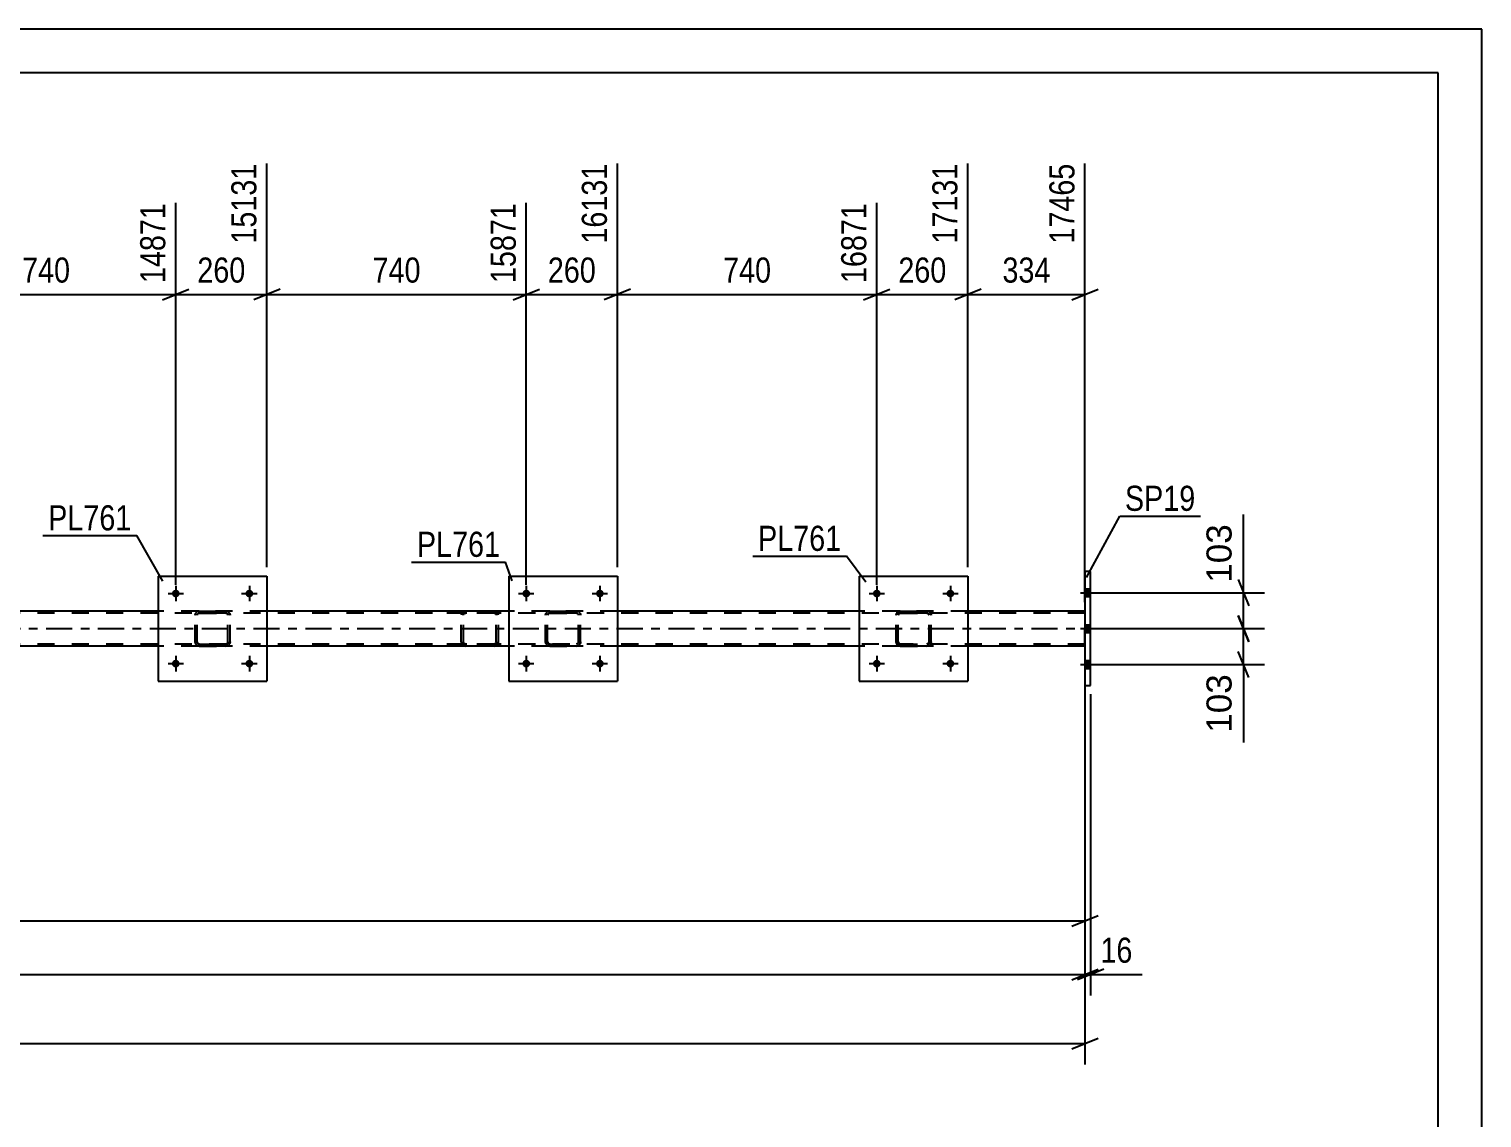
# Model space of a CAD drawing. Header units: millimetres. Extents: x -116 to 725, y -402 to 192.
# Drawn here: x 559.4 to 725.2, y 67.5 to 191.7 of the extents above; entities that cross this region are included whole.
import ezdxf

# ---------------------------------------------------------------- set-up
doc = ezdxf.new("R2010")
doc.units = ezdxf.units.MM
doc.linetypes.add('DXK_LINE_DOT2', pattern=[3.9198, 1.9599, -1.9599])
doc.linetypes.add('DXK_LINE_DOT3', pattern=[5.9187, 2.979, -0.9799, 0.9799, -0.9799])
doc.styles.add('Arial', font='ARIAL.TTF', dxfattribs={"height": 0.2})
doc.styles.add('Arial Narrow', font='ARIALN.TTF', dxfattribs={"height": 0.2})

# ---------------------------------------------------------------- blocks, each defined once
blk = doc.blocks.new('Unknown-203723472-1133')
at = {"color": 5, "linetype": 'Continuous'}
for p, q in [((725.23, 191.75), (-115.77, 191.75)), ((725.23, -402.25), (725.23, 191.75)), ((720.23, 186.75), (-110.77, 186.75)), ((720.23, -397.25), (720.23, 186.75))]:
    blk.add_line(p, q, dxfattribs=at)
blk = doc.blocks.new('Part-203723472-6724 - 6595')
at = {"color": 7, "linetype": 'DXK_LINE_DOT2'}
for p, q in [((679.93, 125.08), (-18.66, 125.08)), ((586.57, 125.32), (574.17, 125.32)), ((626.57, 125.32), (614.17, 125.32)), ((666.57, 125.32), (654.17, 125.32)), ((679.93, 121.32), (679.93, 125.32)), ((679.93, 121.56), (-18.66, 121.56)), ((586.57, 121.32), (574.17, 121.32)), ((626.57, 121.32), (614.17, 121.32)), ((666.57, 121.32), (654.17, 121.32))]:
    blk.add_line(p, q, dxfattribs=at)
at = {"color": 2, "linetype": 'Continuous'}
for p, q in [((574.17, 125.32), (546.57, 125.32)), ((614.17, 125.32), (586.57, 125.32)), ((654.17, 125.32), (626.57, 125.32)), ((679.93, 125.32), (666.57, 125.32)), ((574.17, 121.32), (546.57, 121.32)), ((614.17, 121.32), (586.57, 121.32)), ((654.17, 121.32), (626.57, 121.32)), ((679.93, 121.32), (666.57, 121.32))]:
    blk.add_line(p, q, dxfattribs=at)
at = {"color": 7, "linetype": 'DXK_LINE_DOT3'}
blk.add_line((-18.66, 123.32), (679.93, 123.32), dxfattribs=at)
blk = doc.blocks.new('Part-203723472-6784 - 6595')
at = {"color": 7, "linetype": 'DXK_LINE_DOT2'}
for p, q in [((612.49, 125.32), (607.1, 125.32)), ((612.49, 125.08), (607.1, 125.08)), ((608.78, 125.01), (608.75, 124.84)), ((608.75, 121.8), (608.75, 124.84)), ((608.78, 125.03), (608.78, 125.01)), ((609, 124.84), (609.02, 124.94)), ((609, 121.8), (609, 124.84)), ((609.02, 124.94), (609.08, 125.01)), ((609.26, 125.32), (609.06, 125.29)), ((609.08, 125.01), (609.16, 125.07)), ((609.16, 125.07), (609.26, 125.08)), ((612.69, 125.29), (612.49, 125.32)), ((612.49, 125.08), (612.59, 125.07)), ((612.59, 125.07), (612.67, 125.01)), ((612.67, 125.01), (612.73, 124.94)), ((612.73, 124.94), (612.75, 124.84)), ((612.75, 121.8), (612.75, 124.84)), ((612.97, 125.01), (612.96, 125.03)), ((613, 124.84), (612.97, 125.01)), ((613, 121.8), (613, 124.84)), ((612.49, 121.56), (607.1, 121.56)), ((612.49, 121.32), (607.1, 121.32)), ((608.75, 121.8), (608.78, 121.62)), ((609.02, 121.71), (609, 121.8)), ((609.08, 121.63), (609.02, 121.71)), ((609.06, 121.36), (609.26, 121.32)), ((609.16, 121.58), (609.08, 121.63)), ((609.26, 121.56), (609.16, 121.58)), ((612.59, 121.58), (612.49, 121.56)), ((612.49, 121.32), (612.69, 121.36)), ((612.67, 121.63), (612.59, 121.58)), ((612.73, 121.71), (612.67, 121.63)), ((612.75, 121.8), (612.73, 121.71)), ((612.96, 121.62), (613, 121.8))]:
    blk.add_line(p, q, dxfattribs=at)
for centre, start, end in [((609.24, 124.82), 110.7583, 155.68), ((612.51, 124.82), 24.32, 69.2417), ((609.24, 121.83), 204.32, 249.2417), ((612.51, 121.83), 290.7583, 335.68)]:
    blk.add_arc(centre, 0.496, start, end, dxfattribs=at)
blk = doc.blocks.new('Part-203723472-6619 - 6595')
at = {"color": 2, "linetype": 'Continuous'}
for p, q in [((574.17, 129.32), (574.17, 117.32)), ((574.17, 129.32), (586.57, 129.32)), ((586.57, 129.32), (586.57, 117.32)), ((574.17, 117.32), (586.57, 117.32))]:
    blk.add_line(p, q, dxfattribs=at)
blk = doc.blocks.new('Part-203723472-6620 - 6595')
at = {"color": 7, "linetype": 'DXK_LINE_DOT2'}
for p, q in [((578.37, 124.84), (578.41, 125.03)), ((578.41, 125.03), (578.37, 124.84)), ((578.37, 121.8), (578.37, 124.84)), ((578.61, 124.84), (578.63, 124.94)), ((578.63, 124.94), (578.61, 124.84)), ((578.61, 121.8), (578.61, 124.84)), ((578.63, 124.94), (578.69, 125.01)), ((578.69, 125.01), (578.63, 124.94)), ((578.67, 125.29), (578.85, 125.32)), ((578.85, 125.32), (578.67, 125.29)), ((578.69, 125.01), (578.76, 125.07)), ((578.76, 125.07), (578.69, 125.01)), ((578.76, 125.07), (578.85, 125.08)), ((578.85, 125.08), (578.76, 125.07)), ((578.85, 125.32), (581.89, 125.32)), ((578.85, 125.32), (578.85, 125.32)), ((578.85, 125.32), (581.89, 125.32)), ((578.85, 125.08), (581.89, 125.08)), ((578.85, 125.08), (578.85, 125.08)), ((581.89, 125.08), (578.85, 125.08)), ((581.89, 125.32), (581.89, 125.32)), ((581.89, 125.32), (582.08, 125.29)), ((582.08, 125.29), (581.89, 125.32)), ((581.89, 125.08), (581.89, 125.08)), ((581.89, 125.08), (581.99, 125.07)), ((581.99, 125.07), (581.89, 125.08)), ((581.99, 125.07), (582.06, 125.01)), ((582.06, 125.01), (581.99, 125.07)), ((582.06, 125.01), (582.12, 124.94)), ((582.12, 124.94), (582.06, 125.01)), ((582.12, 124.94), (582.13, 124.84)), ((582.13, 124.84), (582.12, 124.94)), ((582.13, 121.8), (582.13, 124.84)), ((582.34, 125.03), (582.37, 124.84)), ((582.37, 124.84), (582.34, 125.03)), ((582.37, 121.8), (582.37, 124.84)), ((578.41, 121.62), (578.37, 121.8)), ((578.37, 121.8), (578.41, 121.62)), ((578.63, 121.71), (578.61, 121.8)), ((578.61, 121.8), (578.63, 121.71)), ((578.69, 121.63), (578.63, 121.71)), ((578.63, 121.71), (578.69, 121.63)), ((578.85, 121.32), (578.67, 121.36)), ((578.67, 121.36), (578.85, 121.32)), ((578.76, 121.58), (578.69, 121.63)), ((578.69, 121.63), (578.76, 121.58)), ((578.85, 121.56), (578.76, 121.58)), ((578.76, 121.58), (578.85, 121.56)), ((578.85, 121.56), (581.89, 121.56)), ((578.85, 121.56), (578.85, 121.56)), ((578.85, 121.56), (581.89, 121.56)), ((578.85, 121.32), (581.89, 121.32)), ((578.85, 121.32), (578.85, 121.32)), ((578.85, 121.32), (581.89, 121.32)), ((581.99, 121.58), (581.89, 121.56)), ((581.89, 121.56), (581.99, 121.58)), ((581.89, 121.56), (581.89, 121.56)), ((582.08, 121.36), (581.89, 121.32)), ((581.89, 121.32), (582.08, 121.36)), ((581.89, 121.32), (581.89, 121.32)), ((582.06, 121.63), (581.99, 121.58)), ((581.99, 121.58), (582.06, 121.63)), ((582.12, 121.71), (582.06, 121.63)), ((582.06, 121.63), (582.12, 121.71)), ((582.13, 121.8), (582.12, 121.71)), ((582.12, 121.71), (582.13, 121.8)), ((582.37, 121.8), (582.34, 121.62)), ((582.34, 121.62), (582.37, 121.8))]:
    blk.add_line(p, q, dxfattribs=at)
at = {"color": 7, "linetype": 'DXK_LINE_DOT3'}
blk.add_line((580.37, 123.32), (580.37, 123.33), dxfattribs=at)
at = {"color": 7, "linetype": 'DXK_LINE_DOT2'}
for centre, start, end in [((578.85, 124.84), 112.5, 157.5), ((578.85, 124.84), 112.5, 157.5), ((581.89, 124.84), 22.5, 67.5), ((581.89, 124.84), 22.5, 67.5), ((578.85, 121.8), 202.5, 247.5), ((578.85, 121.8), 202.5, 247.5), ((581.89, 121.8), 292.5, 337.5), ((581.89, 121.8), 292.5, 337.5)]:
    blk.add_arc(centre, 0.48, start, end, dxfattribs=at)
blk = doc.blocks.new('Part-203723472-6762 - 6595')
at = {"color": 2, "linetype": 'Continuous'}
for p, q in [((680.57, 129.82), (679.93, 129.82)), ((679.93, 129.82), (679.93, 116.82)), ((680.57, 116.82), (680.57, 129.82)), ((679.93, 116.82), (680.57, 116.82))]:
    blk.add_line(p, q, dxfattribs=at)
blk = doc.blocks.new('Part-203723472-6643 - 6595')
at = {"color": 2, "linetype": 'Continuous'}
for p, q in [((614.17, 129.32), (614.17, 117.32)), ((614.17, 129.32), (626.57, 129.32)), ((626.57, 129.32), (626.57, 117.32)), ((614.17, 117.32), (626.57, 117.32))]:
    blk.add_line(p, q, dxfattribs=at)
blk = doc.blocks.new('Part-203723472-6644 - 6595')
at = {"color": 7, "linetype": 'DXK_LINE_DOT2'}
for p, q in [((618.37, 124.84), (618.41, 125.03)), ((618.41, 125.03), (618.37, 124.84)), ((618.37, 121.8), (618.37, 124.84)), ((618.61, 124.84), (618.63, 124.94)), ((618.63, 124.94), (618.61, 124.84)), ((618.61, 121.8), (618.61, 124.84)), ((618.63, 124.94), (618.68, 125.01)), ((618.68, 125.01), (618.63, 124.94)), ((618.67, 125.29), (618.85, 125.32)), ((618.85, 125.32), (618.67, 125.29)), ((618.68, 125.01), (618.76, 125.07)), ((618.76, 125.07), (618.68, 125.01)), ((618.76, 125.07), (618.85, 125.08)), ((618.85, 125.08), (618.76, 125.07)), ((618.85, 125.32), (621.89, 125.32)), ((618.85, 125.32), (618.85, 125.32)), ((618.85, 125.32), (621.89, 125.32)), ((618.85, 125.08), (621.89, 125.08)), ((618.85, 125.08), (618.85, 125.08)), ((621.89, 125.08), (618.85, 125.08)), ((621.89, 125.32), (621.89, 125.32)), ((621.89, 125.32), (622.08, 125.29)), ((622.08, 125.29), (621.89, 125.32)), ((621.89, 125.08), (621.89, 125.08)), ((621.89, 125.08), (621.99, 125.07)), ((621.99, 125.07), (621.89, 125.08)), ((621.99, 125.07), (622.06, 125.01)), ((622.06, 125.01), (621.99, 125.07)), ((622.06, 125.01), (622.12, 124.94)), ((622.12, 124.94), (622.06, 125.01)), ((622.12, 124.94), (622.13, 124.84)), ((622.13, 124.84), (622.12, 124.94)), ((622.13, 121.8), (622.13, 124.84)), ((622.34, 125.03), (622.37, 124.84)), ((622.37, 124.84), (622.34, 125.03)), ((622.37, 121.8), (622.37, 124.84)), ((618.41, 121.62), (618.37, 121.8)), ((618.37, 121.8), (618.41, 121.62)), ((618.63, 121.71), (618.61, 121.8)), ((618.61, 121.8), (618.63, 121.71)), ((618.68, 121.63), (618.63, 121.71)), ((618.63, 121.71), (618.68, 121.63)), ((618.85, 121.32), (618.67, 121.36)), ((618.67, 121.36), (618.85, 121.32)), ((618.76, 121.58), (618.68, 121.63)), ((618.68, 121.63), (618.76, 121.58)), ((618.85, 121.56), (618.76, 121.58)), ((618.76, 121.58), (618.85, 121.56)), ((618.85, 121.56), (621.89, 121.56)), ((618.85, 121.56), (618.85, 121.56)), ((618.85, 121.56), (621.89, 121.56)), ((618.85, 121.32), (621.89, 121.32)), ((618.85, 121.32), (618.85, 121.32)), ((618.85, 121.32), (621.89, 121.32)), ((621.99, 121.58), (621.89, 121.56)), ((621.89, 121.56), (621.99, 121.58)), ((621.89, 121.56), (621.89, 121.56)), ((622.08, 121.36), (621.89, 121.32)), ((621.89, 121.32), (622.08, 121.36)), ((621.89, 121.32), (621.89, 121.32)), ((622.06, 121.63), (621.99, 121.58)), ((621.99, 121.58), (622.06, 121.63)), ((622.12, 121.71), (622.06, 121.63)), ((622.06, 121.63), (622.12, 121.71)), ((622.13, 121.8), (622.12, 121.71)), ((622.12, 121.71), (622.13, 121.8)), ((622.37, 121.8), (622.34, 121.62)), ((622.34, 121.62), (622.37, 121.8))]:
    blk.add_line(p, q, dxfattribs=at)
at = {"color": 7, "linetype": 'DXK_LINE_DOT3'}
blk.add_line((620.37, 123.32), (620.37, 123.33), dxfattribs=at)
at = {"color": 7, "linetype": 'DXK_LINE_DOT2'}
for centre, start, end in [((618.85, 124.84), 112.5, 157.5), ((618.85, 124.84), 112.5, 157.5), ((621.89, 124.84), 22.5, 67.5), ((621.89, 124.84), 22.5, 67.5), ((618.85, 121.8), 202.5, 247.5), ((618.85, 121.8), 202.5, 247.5), ((621.89, 121.8), 292.5, 337.5), ((621.89, 121.8), 292.5, 337.5)]:
    blk.add_arc(centre, 0.48, start, end, dxfattribs=at)
blk = doc.blocks.new('Bolt-203723472-6818 - 6595')
at = {"linetype": 'Continuous'}
for points in [[(656.61, 127.32, -1), (655.73, 127.32, -1)], [(665.01, 127.32, -1), (664.13, 127.32, -1)]]:
    blk.add_hatch(color=1, dxfattribs=at).paths.add_polyline_path(points)
at = {"color": 1, "linetype": 'Continuous'}
for p, q in [((656.17, 128.2), (656.17, 126.44)), ((664.57, 128.2), (664.57, 126.44)), ((655.29, 127.32), (657.05, 127.32)), ((663.69, 127.32), (665.45, 127.32))]:
    blk.add_line(p, q, dxfattribs=at)
blk = doc.blocks.new('Bolt-203723472-6819 - 6595')
at = {"linetype": 'Continuous'}
for points in [[(656.61, 119.32, -1), (655.73, 119.32, -1)], [(665.01, 119.32, -1), (664.13, 119.32, -1)]]:
    blk.add_hatch(color=1, dxfattribs=at).paths.add_polyline_path(points)
at = {"color": 1, "linetype": 'Continuous'}
for p, q in [((656.17, 120.2), (656.17, 118.44)), ((664.57, 120.2), (664.57, 118.44)), ((655.29, 119.32), (657.05, 119.32)), ((663.69, 119.32), (665.45, 119.32))]:
    blk.add_line(p, q, dxfattribs=at)
blk = doc.blocks.new('Bolt-203723472-6820 - 6595')
at = {"linetype": 'Continuous'}
for points in [[(616.61, 127.32, -1), (615.73, 127.32, -1)], [(625.01, 127.32, -1), (624.13, 127.32, -1)]]:
    blk.add_hatch(color=1, dxfattribs=at).paths.add_polyline_path(points)
at = {"color": 1, "linetype": 'Continuous'}
for p, q in [((616.17, 128.2), (616.17, 126.44)), ((624.57, 128.2), (624.57, 126.44)), ((615.29, 127.32), (617.05, 127.32)), ((623.69, 127.32), (625.45, 127.32))]:
    blk.add_line(p, q, dxfattribs=at)
blk = doc.blocks.new('Bolt-203723472-6821 - 6595')
at = {"linetype": 'Continuous'}
for points in [[(616.61, 119.32, -1), (615.73, 119.32, -1)], [(625.01, 119.32, -1), (624.13, 119.32, -1)]]:
    blk.add_hatch(color=1, dxfattribs=at).paths.add_polyline_path(points)
at = {"color": 1, "linetype": 'Continuous'}
for p, q in [((616.17, 120.2), (616.17, 118.44)), ((624.57, 120.2), (624.57, 118.44)), ((615.29, 119.32), (617.05, 119.32)), ((623.69, 119.32), (625.45, 119.32))]:
    blk.add_line(p, q, dxfattribs=at)
blk = doc.blocks.new('Bolt-203723472-6822 - 6595')
at = {"linetype": 'Continuous'}
for points in [[(576.61, 127.32, -1), (575.73, 127.32, -1)], [(585.01, 127.32, -1), (584.13, 127.32, -1)]]:
    blk.add_hatch(color=1, dxfattribs=at).paths.add_polyline_path(points)
at = {"color": 1, "linetype": 'Continuous'}
for p, q in [((576.17, 128.2), (576.17, 126.44)), ((584.57, 128.2), (584.57, 126.44)), ((575.29, 127.32), (577.05, 127.32)), ((583.69, 127.32), (585.45, 127.32))]:
    blk.add_line(p, q, dxfattribs=at)
blk = doc.blocks.new('Bolt-203723472-6823 - 6595')
at = {"linetype": 'Continuous'}
for points in [[(576.61, 119.32, -1), (575.73, 119.32, -1)], [(585.01, 119.32, -1), (584.13, 119.32, -1)]]:
    blk.add_hatch(color=1, dxfattribs=at).paths.add_polyline_path(points)
at = {"color": 1, "linetype": 'Continuous'}
for p, q in [((576.17, 120.2), (576.17, 118.44)), ((584.57, 120.2), (584.57, 118.44)), ((575.29, 119.32), (577.05, 119.32)), ((583.69, 119.32), (585.45, 119.32))]:
    blk.add_line(p, q, dxfattribs=at)
blk = doc.blocks.new('Bolt-203723472-6840 - 6595')
at = {"linetype": 'Continuous'}
for points in [[(680.57, 126.98), (680.57, 127.86), (679.93, 127.86), (679.93, 126.98)], [(680.57, 126.98), (680.57, 127.86), (679.93, 127.86), (679.93, 126.98)], [(680.57, 126.98), (680.57, 127.86), (679.93, 127.86), (679.93, 126.98)], [(680.57, 122.88), (680.57, 123.76), (679.93, 123.76), (679.93, 122.88)], [(680.57, 122.88), (680.57, 123.76), (679.93, 123.76), (679.93, 122.88)], [(680.57, 118.78), (680.57, 119.66), (679.93, 119.66), (679.93, 118.78)], [(680.57, 118.78), (680.57, 119.66), (679.93, 119.66), (679.93, 118.78)], [(680.57, 118.78), (680.57, 119.66), (679.93, 119.66), (679.93, 118.78)]]:
    blk.add_hatch(color=1, dxfattribs=at).paths.add_polyline_path(points)
at = {"color": 1, "linetype": 'Continuous'}
for p, q in [((679.93, 127.86), (680.57, 127.86)), ((679.93, 127.86), (680.57, 127.86)), ((679.93, 127.86), (680.57, 127.86)), ((679.41, 127.42), (682.73, 127.42)), ((679.41, 127.42), (682.73, 127.42)), ((679.41, 127.42), (682.73, 127.42)), ((679.93, 126.98), (680.57, 126.98)), ((679.93, 126.98), (680.57, 126.98)), ((679.93, 126.98), (680.57, 126.98)), ((679.41, 123.32), (682.73, 123.32)), ((679.41, 123.32), (682.73, 123.32)), ((679.93, 123.76), (680.57, 123.76)), ((679.93, 123.76), (680.57, 123.76)), ((679.93, 122.88), (680.57, 122.88)), ((679.93, 122.88), (680.57, 122.88)), ((679.93, 119.66), (680.57, 119.66)), ((679.93, 119.66), (680.57, 119.66)), ((679.93, 119.66), (680.57, 119.66)), ((679.41, 119.22), (682.73, 119.22)), ((679.41, 119.22), (682.73, 119.22)), ((679.41, 119.22), (682.73, 119.22)), ((679.93, 118.78), (680.57, 118.78)), ((679.93, 118.78), (680.57, 118.78)), ((679.93, 118.78), (680.57, 118.78))]:
    blk.add_line(p, q, dxfattribs=at)
blk = doc.blocks.new('Part-203723472-6864 - 6595')
at = {"color": 7, "linetype": 'DXK_LINE_DOT2'}
for p, q in [((658.37, 124.84), (658.41, 125.03)), ((658.41, 125.03), (658.37, 124.84)), ((658.37, 121.8), (658.37, 124.84)), ((658.61, 124.84), (658.63, 124.94)), ((658.63, 124.94), (658.61, 124.84)), ((658.61, 121.8), (658.61, 124.84)), ((658.63, 124.94), (658.68, 125.01)), ((658.68, 125.01), (658.63, 124.94)), ((658.67, 125.29), (658.85, 125.32)), ((658.85, 125.32), (658.67, 125.29)), ((658.68, 125.01), (658.76, 125.07)), ((658.76, 125.07), (658.68, 125.01)), ((658.76, 125.07), (658.85, 125.08)), ((658.85, 125.08), (658.76, 125.07)), ((658.85, 125.32), (661.89, 125.32)), ((658.85, 125.32), (658.85, 125.32)), ((658.85, 125.32), (661.89, 125.32)), ((658.85, 125.08), (661.89, 125.08)), ((658.85, 125.08), (658.85, 125.08)), ((661.89, 125.08), (658.85, 125.08)), ((661.89, 125.32), (661.89, 125.32)), ((661.89, 125.32), (662.08, 125.29)), ((662.08, 125.29), (661.89, 125.32)), ((661.89, 125.08), (661.89, 125.08)), ((661.89, 125.08), (661.99, 125.07)), ((661.99, 125.07), (661.89, 125.08)), ((661.99, 125.07), (662.06, 125.01)), ((662.06, 125.01), (661.99, 125.07)), ((662.06, 125.01), (662.12, 124.94)), ((662.12, 124.94), (662.06, 125.01)), ((662.12, 124.94), (662.13, 124.84)), ((662.13, 124.84), (662.12, 124.94)), ((662.13, 121.8), (662.13, 124.84)), ((662.34, 125.03), (662.37, 124.84)), ((662.37, 124.84), (662.34, 125.03)), ((662.37, 121.8), (662.37, 124.84)), ((658.41, 121.62), (658.37, 121.8)), ((658.37, 121.8), (658.41, 121.62)), ((658.63, 121.71), (658.61, 121.8)), ((658.61, 121.8), (658.63, 121.71)), ((658.68, 121.63), (658.63, 121.71)), ((658.63, 121.71), (658.68, 121.63)), ((658.85, 121.32), (658.67, 121.36)), ((658.67, 121.36), (658.85, 121.32)), ((658.76, 121.58), (658.68, 121.63)), ((658.68, 121.63), (658.76, 121.58)), ((658.85, 121.56), (658.76, 121.58)), ((658.76, 121.58), (658.85, 121.56)), ((658.85, 121.56), (661.89, 121.56)), ((658.85, 121.56), (658.85, 121.56)), ((658.85, 121.56), (661.89, 121.56)), ((658.85, 121.32), (661.89, 121.32)), ((658.85, 121.32), (658.85, 121.32)), ((658.85, 121.32), (661.89, 121.32)), ((661.99, 121.58), (661.89, 121.56)), ((661.89, 121.56), (661.99, 121.58)), ((661.89, 121.56), (661.89, 121.56)), ((662.08, 121.36), (661.89, 121.32)), ((661.89, 121.32), (662.08, 121.36)), ((661.89, 121.32), (661.89, 121.32)), ((662.06, 121.63), (661.99, 121.58)), ((661.99, 121.58), (662.06, 121.63)), ((662.12, 121.71), (662.06, 121.63)), ((662.06, 121.63), (662.12, 121.71)), ((662.13, 121.8), (662.12, 121.71)), ((662.12, 121.71), (662.13, 121.8)), ((662.37, 121.8), (662.34, 121.62)), ((662.34, 121.62), (662.37, 121.8))]:
    blk.add_line(p, q, dxfattribs=at)
at = {"color": 7, "linetype": 'DXK_LINE_DOT3'}
blk.add_line((660.37, 123.32), (660.37, 123.33), dxfattribs=at)
at = {"color": 7, "linetype": 'DXK_LINE_DOT2'}
for centre, start, end in [((658.85, 124.84), 112.5, 157.5), ((658.85, 124.84), 112.5, 157.5), ((661.89, 124.84), 22.5, 67.5), ((661.89, 124.84), 22.5, 67.5), ((658.85, 121.8), 202.5, 247.5), ((658.85, 121.8), 202.5, 247.5), ((661.89, 121.8), 292.5, 337.5), ((661.89, 121.8), 292.5, 337.5)]:
    blk.add_arc(centre, 0.48, start, end, dxfattribs=at)
blk = doc.blocks.new('Part-203723472-6887 - 6595')
at = {"color": 2, "linetype": 'Continuous'}
for p, q in [((654.17, 129.32), (654.17, 117.32)), ((654.17, 129.32), (666.57, 129.32)), ((666.57, 129.32), (666.57, 117.32)), ((654.17, 117.32), (666.57, 117.32))]:
    blk.add_line(p, q, dxfattribs=at)
blk = doc.blocks.new('StraightDimension-203723472-17687 - 6595')
at = {"color": 7, "linetype": 'Continuous'}
for p, q in [((666.57, 130.32), (666.57, 176.4)), ((656.17, 128.32), (656.17, 171.9)), ((654.67, 160.86), (657.67, 162.06)), ((656.17, 161.46), (666.57, 161.46)), ((668.07, 162.06), (665.07, 160.86))]:
    blk.add_line(p, q, dxfattribs=at)
at = {"color": 0}
blk.add_wipeout([(664.72, 162.21), (664.72, 166.41), (658.03, 166.41), (658.03, 162.21)], dxfattribs=at)
at = {"color": 3, "style": 'Arial Narrow'}
blk.add_text('260', height=2.863, dxfattribs=at).set_placement((658.63, 162.81))
at = {"color": 0, "linetype": 'Continuous'}
blk.add_wipeout([(665.97, 177), (661.77, 177), (661.77, 166.66), (665.97, 166.66)], dxfattribs=at)
at = {"color": 3, "linetype": 'Continuous', "style": 'Arial Narrow'}
blk.add_text('17131', height=2.863, rotation=90.0002, dxfattribs=at).set_placement((665.37, 167.26))
blk = doc.blocks.new('StraightDimension-203723472-7280 - 6595')
at = {"color": 7, "linetype": 'Continuous'}
for p, q in [((679.93, 115.82), (679.93, 81.43)), ((-18.66, 83.83), (679.93, 83.83)), ((678.43, 83.23), (681.43, 84.43))]:
    blk.add_line(p, q, dxfattribs=at)
blk = doc.blocks.new('StraightDimension-203723472-17689 - 6595')
at = {"color": 7, "linetype": 'Continuous'}
for p, q in [((626.57, 130.32), (626.57, 176.4)), ((616.17, 128.32), (616.17, 171.9)), ((614.67, 160.86), (617.67, 162.06)), ((616.17, 161.46), (626.57, 161.46)), ((628.07, 162.06), (625.07, 160.86))]:
    blk.add_line(p, q, dxfattribs=at)
at = {"color": 0}
blk.add_wipeout([(624.72, 162.21), (624.72, 166.41), (618.03, 166.41), (618.03, 162.21)], dxfattribs=at)
at = {"color": 3, "style": 'Arial Narrow'}
blk.add_text('260', height=2.863, dxfattribs=at).set_placement((618.63, 162.81))
at = {"color": 0, "linetype": 'Continuous'}
blk.add_wipeout([(625.97, 177), (621.77, 177), (621.77, 166.66), (625.97, 166.66)], dxfattribs=at)
at = {"color": 3, "linetype": 'Continuous', "style": 'Arial Narrow'}
blk.add_text('16131', height=2.863, rotation=90.0002, dxfattribs=at).set_placement((625.37, 167.26))
blk = doc.blocks.new('StraightDimension-203723472-6970 - 6595')
at = {"color": 7, "linetype": 'Continuous'}
for p, q in [((697.41, 128.92), (698.61, 125.92)), ((681.57, 127.42), (700.41, 127.42)), ((698.01, 123.32), (698.01, 127.42)), ((698.61, 121.82), (697.41, 124.82)), ((681.57, 123.32), (700.41, 123.32))]:
    blk.add_line(p, q, dxfattribs=at)
at = {"color": 0}
blk.add_wipeout([(697.26, 135.82), (693.06, 135.82), (693.06, 127.95), (697.26, 127.95)], dxfattribs=at)
at = {"color": 7, "linetype": 'Continuous'}
blk.add_line((698.01, 127.42), (698.01, 136.35), dxfattribs=at)
blk.add_line((698.01, 127.42), (698.01, 136.35), dxfattribs=at)
at = {"color": 3, "style": 'Arial'}
blk.add_text('103', height=2.865, rotation=90.0002, dxfattribs=at).set_placement((696.66, 128.55))
blk = doc.blocks.new('StraightDimension-203723472-6960 - 6595')
at = {"color": 7, "linetype": 'Continuous'}
for p, q in [((697.41, 124.82), (698.61, 121.82)), ((681.57, 123.32), (700.41, 123.32)), ((698.01, 119.22), (698.01, 123.32)), ((698.61, 117.72), (697.41, 120.72)), ((681.57, 119.22), (700.41, 119.22))]:
    blk.add_line(p, q, dxfattribs=at)
at = {"color": 0}
blk.add_wipeout([(697.26, 118.7), (693.06, 118.7), (693.06, 110.83), (697.26, 110.83)], dxfattribs=at)
at = {"color": 7, "linetype": 'Continuous'}
blk.add_line((698.01, 119.22), (698.01, 110.3), dxfattribs=at)
blk.add_line((698.01, 119.22), (698.01, 110.3), dxfattribs=at)
at = {"color": 3, "style": 'Arial'}
blk.add_text('103', height=2.865, rotation=90.0002, dxfattribs=at).set_placement((696.66, 111.43))
blk = doc.blocks.new('StraightDimension-203723472-7175 - 6595')
at = {"color": 7, "linetype": 'Continuous'}
for p, q in [((679.93, 115.82), (679.93, 73.56)), ((678.43, 75.36), (681.43, 76.56)), ((-19.3, 75.96), (679.93, 75.96))]:
    blk.add_line(p, q, dxfattribs=at)
blk = doc.blocks.new('StraightDimension-203723472-7270 - 6595')
at = {"color": 7, "linetype": 'Continuous'}
for p, q in [((679.93, 115.82), (679.93, 81.43)), ((680.57, 115.82), (680.57, 81.43)), ((678.43, 83.23), (681.43, 84.43)), ((682.07, 84.43), (679.07, 83.23)), ((679.93, 83.83), (680.57, 83.83))]:
    blk.add_line(p, q, dxfattribs=at)
at = {"color": 0}
blk.add_wipeout([(685.95, 84.58), (685.95, 88.78), (681.09, 88.78), (681.09, 84.58)], dxfattribs=at)
at = {"color": 7, "linetype": 'Continuous'}
blk.add_line((680.57, 83.83), (686.47, 83.83), dxfattribs=at)
blk.add_line((680.57, 83.83), (686.47, 83.83), dxfattribs=at)
at = {"color": 3, "style": 'Arial Narrow'}
blk.add_text('16', height=2.863, dxfattribs=at).set_placement((681.69, 85.18))
blk = doc.blocks.new('StraightDimension-203723472-7321 - 6595')
at = {"color": 7, "linetype": 'Continuous'}
for p, q in [((679.93, 120.32), (679.93, 87.56)), ((96.91, 89.96), (679.93, 89.96)), ((678.43, 89.36), (681.43, 90.56))]:
    blk.add_line(p, q, dxfattribs=at)
blk = doc.blocks.new('StraightDimension-203723472-17686 - 6595')
at = {"color": 7, "linetype": 'Continuous'}
for p, q in [((666.57, 130.32), (666.57, 176.4)), ((679.93, 126.32), (679.93, 176.4)), ((668.07, 162.06), (665.07, 160.86)), ((666.57, 161.46), (679.93, 161.46)), ((678.43, 160.86), (681.43, 162.06))]:
    blk.add_line(p, q, dxfattribs=at)
at = {"color": 0}
blk.add_wipeout([(676.59, 162.21), (676.59, 166.41), (669.91, 166.41), (669.91, 162.21)], dxfattribs=at)
at = {"color": 3, "style": 'Arial Narrow'}
blk.add_text('334', height=2.863, dxfattribs=at).set_placement((670.51, 162.81))
at = {"color": 0, "linetype": 'Continuous'}
blk.add_wipeout([(679.33, 177), (675.13, 177), (675.13, 166.66), (679.33, 166.66)], dxfattribs=at)
at = {"color": 3, "linetype": 'Continuous', "style": 'Arial Narrow'}
blk.add_text('17465', height=2.863, rotation=90.0002, dxfattribs=at).set_placement((678.73, 167.26))
blk = doc.blocks.new('StraightDimension-203723472-17688 - 6595')
at = {"color": 7, "linetype": 'Continuous'}
for p, q in [((626.57, 130.32), (626.57, 176.4)), ((656.17, 128.32), (656.17, 171.9)), ((628.07, 162.06), (625.07, 160.86)), ((626.57, 161.46), (656.17, 161.46)), ((654.67, 160.86), (657.67, 162.06))]:
    blk.add_line(p, q, dxfattribs=at)
at = {"color": 0, "linetype": 'Continuous'}
blk.add_wipeout([(655.57, 172.5), (651.37, 172.5), (651.37, 162.16), (655.57, 162.16)], dxfattribs=at)
at = {"color": 0}
blk.add_wipeout([(644.72, 162.21), (644.72, 166.41), (638.03, 166.41), (638.03, 162.21)], dxfattribs=at)
at = {"color": 3, "linetype": 'Continuous', "style": 'Arial Narrow'}
blk.add_text('16871', height=2.863, rotation=90.0002, dxfattribs=at).set_placement((654.97, 162.76))
at = {"color": 3, "style": 'Arial Narrow'}
blk.add_text('740', height=2.863, dxfattribs=at).set_placement((638.63, 162.81))
blk = doc.blocks.new('StraightDimension-203723472-17690 - 6595')
at = {"color": 7, "linetype": 'Continuous'}
for p, q in [((586.57, 130.32), (586.57, 176.4)), ((616.17, 128.32), (616.17, 171.9)), ((588.07, 162.06), (585.07, 160.86)), ((586.57, 161.46), (616.17, 161.46)), ((614.67, 160.86), (617.67, 162.06))]:
    blk.add_line(p, q, dxfattribs=at)
at = {"color": 0, "linetype": 'Continuous'}
blk.add_wipeout([(615.57, 172.5), (611.37, 172.5), (611.37, 162.16), (615.57, 162.16)], dxfattribs=at)
at = {"color": 0}
blk.add_wipeout([(604.72, 162.21), (604.72, 166.41), (598.03, 166.41), (598.03, 162.21)], dxfattribs=at)
at = {"color": 3, "linetype": 'Continuous', "style": 'Arial Narrow'}
blk.add_text('15871', height=2.863, rotation=90.0002, dxfattribs=at).set_placement((614.97, 162.76))
at = {"color": 3, "style": 'Arial Narrow'}
blk.add_text('740', height=2.863, dxfattribs=at).set_placement((598.63, 162.81))
blk = doc.blocks.new('StraightDimension-203723472-17691 - 6595')
at = {"color": 7, "linetype": 'Continuous'}
for p, q in [((586.57, 130.32), (586.57, 176.4)), ((576.17, 128.32), (576.17, 171.9)), ((574.67, 160.86), (577.67, 162.06)), ((576.17, 161.46), (586.57, 161.46)), ((588.07, 162.06), (585.07, 160.86))]:
    blk.add_line(p, q, dxfattribs=at)
at = {"color": 0}
blk.add_wipeout([(584.72, 162.21), (584.72, 166.41), (578.03, 166.41), (578.03, 162.21)], dxfattribs=at)
at = {"color": 3, "style": 'Arial Narrow'}
blk.add_text('260', height=2.863, dxfattribs=at).set_placement((578.63, 162.81))
at = {"color": 0, "linetype": 'Continuous'}
blk.add_wipeout([(585.97, 177), (581.77, 177), (581.77, 166.66), (585.97, 166.66)], dxfattribs=at)
at = {"color": 3, "linetype": 'Continuous', "style": 'Arial Narrow'}
blk.add_text('15131', height=2.863, rotation=90.0002, dxfattribs=at).set_placement((585.37, 167.26))
blk = doc.blocks.new('StraightDimension-203723472-17692 - 6595')
at = {"color": 7, "linetype": 'Continuous'}
for p, q in [((546.57, 130.32), (546.57, 176.4)), ((576.17, 128.32), (576.17, 171.9)), ((548.07, 162.06), (545.07, 160.86)), ((546.57, 161.46), (576.17, 161.46)), ((574.67, 160.86), (577.67, 162.06))]:
    blk.add_line(p, q, dxfattribs=at)
at = {"color": 0, "linetype": 'Continuous'}
blk.add_wipeout([(575.57, 172.5), (571.37, 172.5), (571.37, 162.16), (575.57, 162.16)], dxfattribs=at)
at = {"color": 0}
blk.add_wipeout([(564.72, 162.21), (564.72, 166.41), (558.03, 166.41), (558.03, 162.21)], dxfattribs=at)
at = {"color": 3, "linetype": 'Continuous', "style": 'Arial Narrow'}
blk.add_text('14871', height=2.863, rotation=90.0002, dxfattribs=at).set_placement((574.97, 162.76))
at = {"color": 3, "style": 'Arial Narrow'}
blk.add_text('740', height=2.863, dxfattribs=at).set_placement((558.63, 162.81))
blk = doc.blocks.new('Mark-203723472-6615 - 6595')
at = {"color": 0}
blk.add_wipeout([(571.11, 134.53), (571.11, 137.53), (561.61, 137.53), (561.61, 134.53)], dxfattribs=at)
blk.add_wipeout([(571.11, 134.53), (571.11, 137.53), (561.61, 137.53), (561.61, 134.53)], dxfattribs=at)
at = {"color": 30, "linetype": 'Continuous'}
for p in [(561.01, 133.93), (574.71, 128.74)]:
    blk.add_line(p, (571.71, 133.93), dxfattribs=at)
at = {"color": 3, "style": 'Arial Narrow'}
blk.add_text('PL761', height=2.863, dxfattribs=at).set_placement((561.61, 134.53))
blk = doc.blocks.new('Mark-203723472-6758 - 6595')
at = {"color": 0}
blk.add_wipeout([(692.53, 136.76), (692.53, 139.76), (684.49, 139.76), (684.49, 136.76)], dxfattribs=at)
blk.add_wipeout([(692.53, 136.76), (692.53, 139.76), (684.49, 139.76), (684.49, 136.76)], dxfattribs=at)
at = {"color": 30, "linetype": 'Continuous'}
for p, q in [((680.12, 129.15), (683.89, 136.16)), ((683.89, 136.16), (693.13, 136.16))]:
    blk.add_line(p, q, dxfattribs=at)
at = {"color": 3, "style": 'Arial Narrow'}
blk.add_text('SP19', height=2.863, dxfattribs=at).set_placement((684.49, 136.76))
blk = doc.blocks.new('Mark-203723472-6639 - 6595')
at = {"color": 0}
blk.add_wipeout([(613.19, 131.51), (613.19, 134.51), (603.69, 134.51), (603.69, 131.51)], dxfattribs=at)
blk.add_wipeout([(613.19, 131.51), (613.19, 134.51), (603.69, 134.51), (603.69, 131.51)], dxfattribs=at)
at = {"color": 30, "linetype": 'Continuous'}
for p in [(603.09, 130.91), (614.56, 128.77)]:
    blk.add_line(p, (613.79, 130.91), dxfattribs=at)
at = {"color": 3, "style": 'Arial Narrow'}
blk.add_text('PL761', height=2.863, dxfattribs=at).set_placement((603.69, 131.51))
blk = doc.blocks.new('Mark-203723472-6883 - 6595')
at = {"color": 0}
blk.add_wipeout([(652.12, 132.19), (652.12, 135.19), (642.62, 135.19), (642.62, 132.19)], dxfattribs=at)
blk.add_wipeout([(652.12, 132.19), (652.12, 135.19), (642.62, 135.19), (642.62, 132.19)], dxfattribs=at)
at = {"color": 30, "linetype": 'Continuous'}
for p in [(642.02, 131.59), (654.92, 128.63)]:
    blk.add_line(p, (652.72, 131.59), dxfattribs=at)
at = {"color": 3, "style": 'Arial Narrow'}
blk.add_text('PL761', height=2.863, dxfattribs=at).set_placement((642.62, 132.19))

msp = doc.modelspace()

# ---------------------------------------------------------------- block references
for name in ['Unknown-203723472-1133', 'Part-203723472-6762 - 6595', 'Part-203723472-6619 - 6595', 'Bolt-203723472-6822 - 6595', 'Part-203723472-6643 - 6595', 'Bolt-203723472-6820 - 6595', 'Part-203723472-6887 - 6595', 'Bolt-203723472-6818 - 6595', 'Bolt-203723472-6840 - 6595', 'Part-203723472-6724 - 6595', 'Part-203723472-6620 - 6595', 'Part-203723472-6784 - 6595', 'Part-203723472-6644 - 6595', 'Part-203723472-6864 - 6595', 'Bolt-203723472-6823 - 6595', 'Bolt-203723472-6821 - 6595', 'Bolt-203723472-6819 - 6595']:
    msp.add_blockref(name, (0, 0))

# ---------------------------------------------------------------- next in the draw order: block references
for name in ['StraightDimension-203723472-17689 - 6595', 'StraightDimension-203723472-17687 - 6595', 'StraightDimension-203723472-6970 - 6595', 'StraightDimension-203723472-7280 - 6595']:
    msp.add_blockref(name, (0, 0))

# ---------------------------------------------------------------- next in the draw order: block references
for name in ['StraightDimension-203723472-17690 - 6595', 'StraightDimension-203723472-17688 - 6595', 'StraightDimension-203723472-17686 - 6595', 'StraightDimension-203723472-6960 - 6595']:
    msp.add_blockref(name, (0, 0))

# ---------------------------------------------------------------- next in the draw order: block references
for name in ['StraightDimension-203723472-17691 - 6595', 'Mark-203723472-6758 - 6595', 'Mark-203723472-6639 - 6595', 'Mark-203723472-6883 - 6595', 'StraightDimension-203723472-7175 - 6595']:
    msp.add_blockref(name, (0, 0))

# ---------------------------------------------------------------- next in the draw order: block references
for name in ['StraightDimension-203723472-17692 - 6595', 'StraightDimension-203723472-7270 - 6595']:
    msp.add_blockref(name, (0, 0))

# ---------------------------------------------------------------- next in the draw order: block references
for name in ['Mark-203723472-6615 - 6595', 'StraightDimension-203723472-7321 - 6595']:
    msp.add_blockref(name, (0, 0))

doc.saveas('drawing.dxf')
